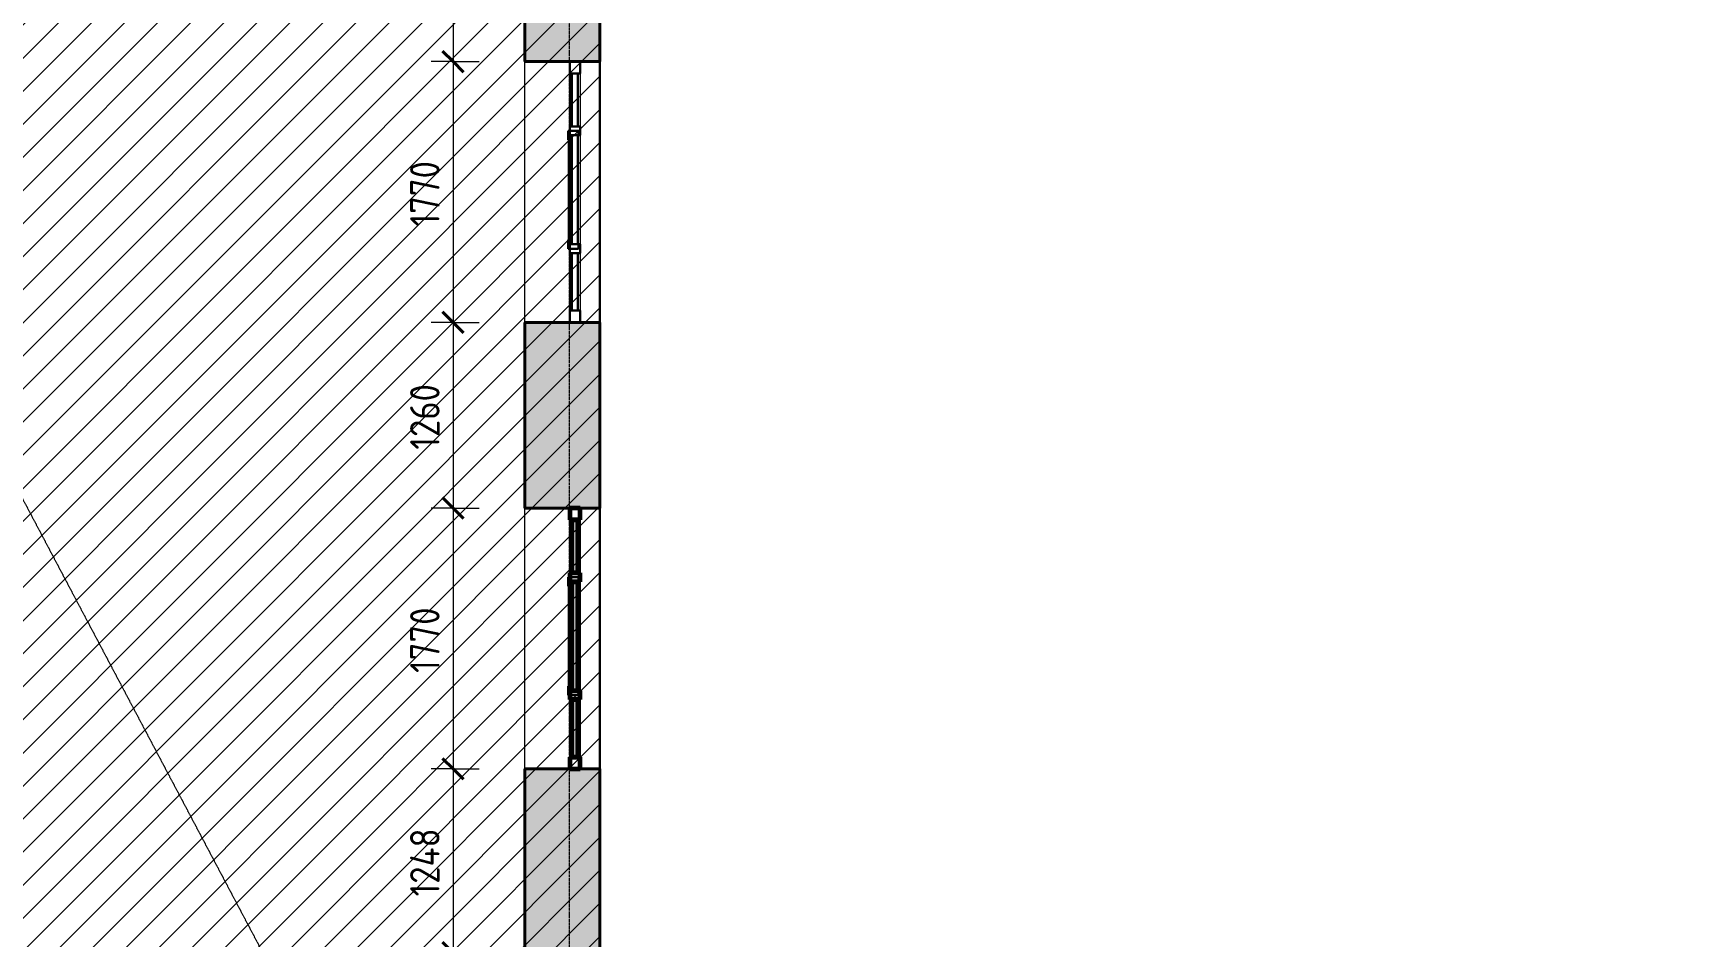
# Model space of a CAD drawing. Header units: millimetres. Extents: x -11886 to 379896, y -8130 to 47743.
# Drawn here: x 27469 to 38730, y 24143 to 30276 of the extents above; entities that cross this region are included whole.
import ezdxf

# ---------------------------------------------------------------- set-up
doc = ezdxf.new("R2010")
doc.units = ezdxf.units.MM
for name, pattern in [('ADSK_Линия сетки', [25, 20, -2.5, 0, -2.5]), ('ADSK_Сверху', [4.5, 3, -1.5]), ('ADSK_Снесено', [4.5, 3, -1.5])]:
    doc.linetypes.add(name, pattern=pattern)
for name, color, linetype, lineweight, true_color in [('_ Окна', 5, 'Continuous', 30, 0x0000ff), ('Витраж', 5, 'Continuous', 18, 0x0000ff), ('Линии', 7, 'Continuous', 9, 0x00a600), ('Окна', 5, 'Continuous', 18, 0x0000ff), ('Панели витража', 5, 'Continuous', 18, 0x0000ff), ('Стены наружные', 1, 'ADSK_Снесено', 18, 0xff0000)]:
    doc.layers.add(name, color=color, linetype=linetype, lineweight=lineweight, true_color=true_color)
for name, color, linetype, lineweight in [('Оси', 7, 'Continuous', 9), ('Размеры', 7, 'Continuous', 9), ('Размеры-100', 7, 'Continuous', 9)]:
    doc.layers.add(name, color=color, linetype=linetype, lineweight=lineweight)
doc.styles.add('GOST Common_1', font='GOST_Common.ttf', dxfattribs={"width": 0.9, "height": 200})
doc.dimstyles.new('ADSK_Основной_2_мм_Округление_до_1_мм', dxfattribs={"dimscale": 304.8, "dimtxt": 201.142999, "dimasz": 0.463911, "dimexe": 0.492126, "dimexo": 0.492126, "dimgap": 0.098425, "dimtad": 1, "dimdec": 0, "dimdsep": 46, "dimtxsty": 'GOST Common_1', "dimblk1": 'OBLIQUE', "dimblk2": 'OBLIQUE', "dimsah": 1, "dimcen": 0.09, "dimdle": 0.492126, "dimazin": 2, "dimtfac": 1, "dimtdec": 4, "dimtix": 1, "dimtmove": 0, "dimatfit": 3, "dimfxl": 1, "dimtvp": 1, "dimtolj": 1, "dimtzin": 0, "dimlwd": 20, "dimlwe": 20, "dimarcsym": 2})

# ---------------------------------------------------------------- blocks, each defined once
blk = doc.blocks.new('Прямоугольный импост - 70х20_60мм-1441795-01 План 1-го этажа маркировочный')
at = {"layer": 'Витраж', "color": 161, "linetype": 'ADSK_Сверху', "true_color": 0xaaaaff}
for p, q in [((18661, 33151), (18591, 33151)), ((18591, 33071), (18591, 33151)), ((18661, 33071), (18661, 33151))]:
    blk.add_line(p, q, dxfattribs=at)
blk = doc.blocks.new('Прямоугольный импост - 70х20_60мм-1439130-01 План 1-го этажа маркировочный')
at = {"layer": 'Витраж', "color": 161, "linetype": 'ADSK_Сверху', "true_color": 0xaaaaff}
for p, q in [((-80, 35), (0, 35)), ((0, 35), (0, -35)), ((0, -35), (-80, -35))]:
    blk.add_line(p, q, dxfattribs=at)
blk = doc.blocks.new('Прямоугольный импост - 70х20_60мм-1439131-01 План 1-го этажа маркировочный')
at = {"layer": 'Витраж', "color": 161, "linetype": 'ADSK_Сверху', "true_color": 0xaaaaff}
for p, q in [((0, 35), (-80, 35)), ((0, -35), (0, 35)), ((-80, -35), (0, -35))]:
    blk.add_line(p, q, dxfattribs=at)
blk = doc.blocks.new('Витраж-тент со смещением вовне - 60мм 30 сдвиг-1467065-01 План 1-го этажа маркировочный')
at = {"layer": '_ Окна', "color": 161, "linetype": 'ADSK_Сверху', "true_color": 0xaaaaff}
for p, q in [((-400, 25), (-400, -45)), ((-400, 25), (-370, 25)), ((-400, -45), (-400, 25)), ((400, 25), (370, 25)), ((400, -45), (400, 25)), ((400, -45), (400, 25)), ((-340, -45), (-400, -45)), ((-340, -35), (-340, -45)), ((340, -35), (340, -45)), ((340, -45), (400, -45))]:
    blk.add_line(p, q, dxfattribs=at)
at = {"layer": 'Окна', "color": 161, "linetype": 'ADSK_Сверху', "true_color": 0xaaaaff}
blk.add_line((-340, -45), (340, -45), dxfattribs=at)
blk = doc.blocks.new('Прямоугольный импост - 70х20_60мм-1240131-01 План 1-го этажа маркировочный')
at = {"layer": 'Витраж', "color": 161, "linetype": 'ADSK_Сверху', "true_color": 0xaaaaff}
for p, q in [((18591, 31381), (18591, 31461)), ((18661, 31381), (18661, 31461)), ((18591, 31381), (18661, 31381))]:
    blk.add_line(p, q, dxfattribs=at)
blk = doc.blocks.new('Прямоугольный импост - 70х60мм-1426887-01 План 1-го этажа маркировочный')
at = {"layer": 'Витраж', "color": 161, "linetype": 'ADSK_Сверху', "true_color": 0xaaaaff}
for p, q in [((-6074, 27726), (-6144, 27726)), ((-6144, 27336), (-6144, 27726)), ((-6074, 27336), (-6074, 27726)), ((-6144, 27336), (-6074, 27336))]:
    blk.add_line(p, q, dxfattribs=at)
blk = doc.blocks.new('Прямоугольный импост - 70х60мм-1225009-01 План 1-го этажа маркировочный')
at = {"layer": 'Витраж', "color": 161, "linetype": 'ADSK_Сверху', "true_color": 0xaaaaff}
for p, q in [((-5936, 11392), (-6006, 11392)), ((-6006, 11032), (-6006, 11392)), ((-5936, 11032), (-5936, 11392)), ((-6006, 11032), (-5936, 11032))]:
    blk.add_line(p, q, dxfattribs=at)
blk = doc.blocks.new('Прямоугольный импост - 70х60мм-1229542-01 План 1-го этажа маркировочный')
at = {"layer": 'Витраж', "color": 161, "linetype": 'ADSK_Сверху', "true_color": 0xaaaaff}
for p, q in [((3808, 35378), (3738, 35378)), ((3738, 35378), (3738, 34638)), ((3808, 35378), (3808, 34638)), ((3738, 34638), (3808, 34638))]:
    blk.add_line(p, q, dxfattribs=at)
blk = doc.blocks.new('Прямоугольный импост - 70х60мм-1439128-01 План 1-го этажа маркировочный')
at = {"layer": 'Витраж', "color": 161, "linetype": 'ADSK_Сверху', "true_color": 0xaaaaff}
for p, q in [((-30, 35), (30, 35)), ((30, -35), (-30, -35))]:
    blk.add_line(p, q, dxfattribs=at)
blk = doc.blocks.new('Системная панель - _AR_Стекло_40мм_привязка по центру-V103-01 План 1-го этажа маркировочный')
at = {"layer": 'Панели витража', "lineweight": 30}
for p, q in [((180, 20), (-180, 20)), ((-180, 20), (-180, -20)), ((180, -20), (180, 20)), ((-180, -20), (180, -20))]:
    blk.add_line(p, q, dxfattribs=at)
blk = doc.blocks.new('Прямоугольный импост - 70х20_60мм-V104-01 План 1-го этажа маркировочный')
at = {"layer": 'Витраж', "lineweight": 30}
for p, q in [((-80, 35), (0, 35)), ((-80, -35), (-80, 35)), ((0, 35), (0, -35)), ((0, -35), (-80, -35))]:
    blk.add_line(p, q, dxfattribs=at)
blk = doc.blocks.new('Прямоугольный импост - 70х20_60мм-V105-01 План 1-го этажа маркировочный')
at = {"layer": 'Витраж', "lineweight": 30}
for p, q in [((0, 35), (-80, 35)), ((-80, 35), (-80, -35)), ((0, -35), (0, 35)), ((-80, -35), (0, -35))]:
    blk.add_line(p, q, dxfattribs=at)
blk = doc.blocks.new('Системная панель - _AR_Стекло_40мм_привязка по центру-V106-01 План 1-го этажа маркировочный')
at = {"layer": 'Панели витража', "lineweight": 30}
for p, q in [((195, 20), (-195, 20)), ((-195, 20), (-195, -20)), ((195, -20), (195, 20)), ((-195, -20), (195, -20))]:
    blk.add_line(p, q, dxfattribs=at)
blk = doc.blocks.new('Системная панель - _AR_Стекло_40мм_привязка по центру-V107-01 План 1-го этажа маркировочный')
at = {"layer": 'Панели витража', "lineweight": 30}
for p, q in [((370, 20), (-370, 20)), ((-370, 20), (-370, -20)), ((370, -20), (370, 20)), ((-370, -20), (370, -20))]:
    blk.add_line(p, q, dxfattribs=at)
blk = doc.blocks.new('Прямоугольный импост - 70х60мм-V58-01 План 1-го этажа маркировочный')
at = {"layer": 'Витраж'}
for p, q in [((3738, 35438), (3738, 35798)), ((3808, 35798), (3808, 35438))]:
    blk.add_line(p, q, dxfattribs=at)
blk = doc.blocks.new('Прямоугольный импост - 70х60мм-V59-01 План 1-го этажа маркировочный')
at = {"layer": 'Витраж'}
for p, q in [((3738, 34188), (3738, 34578)), ((3808, 34578), (3808, 34188))]:
    blk.add_line(p, q, dxfattribs=at)
blk = doc.blocks.new('Прямоугольный импост - 70х60мм-V108-01 План 1-го этажа маркировочный')
at = {"layer": 'Витраж', "lineweight": 30}
for p, q in [((-30, 35), (30, 35)), ((-30, -35), (-30, 35)), ((30, 35), (30, -35)), ((30, -35), (-30, -35))]:
    blk.add_line(p, q, dxfattribs=at)
blk = doc.blocks.new('Прямоугольный импост - 70х60мм-V60-01 План 1-го этажа маркировочный')
at = {"layer": 'Витраж'}
for p, q in [((3738, 34638), (3738, 35378)), ((3808, 35378), (3808, 34638))]:
    blk.add_line(p, q, dxfattribs=at)
blk = doc.blocks.new('Системная панель - _AR_Стекло_40мм_привязка по центру-V109-01 План 1-го этажа маркировочный')
at = {"layer": 'Панели витража', "color": 1, "lineweight": 60, "true_color": 0xff0000}
for p, q in [((180, 20), (-180, 20)), ((-180, 20), (-180, -20)), ((180, -20), (180, 20)), ((-180, -20), (180, -20))]:
    blk.add_line(p, q, dxfattribs=at)
blk = doc.blocks.new('Прямоугольный импост - 70х20_60мм-V110-01 План 1-го этажа маркировочный')
at = {"layer": 'Витраж', "color": 1, "lineweight": 60, "true_color": 0xff0000}
for p, q in [((-80, 35), (0, 35)), ((-80, -35), (-80, 35)), ((0, 35), (0, -35)), ((0, -35), (-80, -35))]:
    blk.add_line(p, q, dxfattribs=at)
blk = doc.blocks.new('Прямоугольный импост - 70х20_60мм-V111-01 План 1-го этажа маркировочный')
at = {"layer": 'Витраж', "color": 1, "lineweight": 60, "true_color": 0xff0000}
for p, q in [((0, 35), (-80, 35)), ((-80, 35), (-80, -35)), ((0, -35), (0, 35)), ((-80, -35), (0, -35))]:
    blk.add_line(p, q, dxfattribs=at)
blk = doc.blocks.new('Системная панель - _AR_Стекло_40мм_привязка по центру-V112-01 План 1-го этажа маркировочный')
at = {"layer": 'Панели витража', "color": 1, "lineweight": 60, "true_color": 0xff0000}
for p, q in [((195, 20), (-195, 20)), ((-195, 20), (-195, -20)), ((195, -20), (195, 20)), ((-195, -20), (195, -20))]:
    blk.add_line(p, q, dxfattribs=at)
blk = doc.blocks.new('Системная панель - _AR_Стекло_40мм_привязка по центру-V113-01 План 1-го этажа маркировочный')
at = {"layer": 'Панели витража', "color": 1, "lineweight": 60, "true_color": 0xff0000}
for p, q in [((370, 20), (-370, 20)), ((-370, 20), (-370, -20)), ((370, -20), (370, 20)), ((-370, -20), (370, -20))]:
    blk.add_line(p, q, dxfattribs=at)
blk = doc.blocks.new('Прямоугольный импост - 70х60мм-V114-01 План 1-го этажа маркировочный')
at = {"layer": 'Витраж', "color": 1, "lineweight": 60, "true_color": 0xff0000}
for p, q in [((-30, 35), (30, 35)), ((-30, -35), (-30, 35)), ((30, 35), (30, -35)), ((30, -35), (-30, -35))]:
    blk.add_line(p, q, dxfattribs=at)
blk = doc.blocks.new('DIMBLOCK95-01 План 1-го этажа маркировочный')
at = {"layer": 'Размеры-100', "lineweight": 20, "transparency": 16777216}
for p, q in [((30320, 31333), (30170, 31333)), ((30320, 31333), (30320, 30083)), ((30320, 31333), (30497, 31333)), ((30320, 30083), (30170, 30083)), ((30320, 30083), (30497, 30083))]:
    blk.add_line(p, q, dxfattribs=at)
at = {"layer": 'Размеры-100', "lineweight": 40, "transparency": 16777216}
for p, q in [((30320, 31333), (30249, 31404)), ((30320, 31333), (30391, 31262)), ((30320, 30083), (30249, 30154)), ((30320, 30083), (30391, 30012))]:
    blk.add_line(p, q, dxfattribs=at)
at = {"layer": 'Размеры-100', "color": 0, "lineweight": 20, "transparency": 16777216, "insert": (30028, 30474), "char_height": 200, "width": 560.47, "attachment_point": 1, "rotation": 90, "line_spacing_factor": 1.022761, "style": 'GOST Common_1'}
blk.add_mtext('1250', dxfattribs=at)
blk = doc.blocks.new('_Oblique')
at = {"color": 0, "linetype": 'ByBlock', "lineweight": -2}
blk.add_line((-0.5, -0.5), (0.5, 0.5), dxfattribs=at)
blk = doc.blocks.new('DIMBLOCK96-01 План 1-го этажа маркировочный')
at = {"layer": 'Размеры-100', "lineweight": 20, "transparency": 16777216}
for p, q in [((30320, 30083), (30170, 30083)), ((30320, 30083), (30320, 28313)), ((30320, 30083), (30497, 30083)), ((30320, 28313), (30170, 28313)), ((30320, 28313), (30497, 28313))]:
    blk.add_line(p, q, dxfattribs=at)
at = {"layer": 'Размеры-100', "lineweight": 40, "transparency": 16777216}
for p, q in [((30320, 30083), (30249, 30154)), ((30320, 30083), (30391, 30012)), ((30320, 28313), (30249, 28384)), ((30320, 28313), (30391, 28242))]:
    blk.add_line(p, q, dxfattribs=at)
at = {"layer": 'Размеры-100', "color": 0, "lineweight": 20, "transparency": 16777216, "insert": (30028, 28964), "char_height": 200, "width": 560.47, "attachment_point": 1, "rotation": 90, "line_spacing_factor": 1.022761, "style": 'GOST Common_1'}
blk.add_mtext('1770', dxfattribs=at)
blk = doc.blocks.new('DIMBLOCK97-01 План 1-го этажа маркировочный')
at = {"layer": 'Размеры-100', "lineweight": 40, "transparency": 16777216}
for p, q in [((30320, 28313), (30249, 28384)), ((30320, 28313), (30391, 28242)), ((30320, 27053), (30249, 27124)), ((30320, 27053), (30391, 26982))]:
    blk.add_line(p, q, dxfattribs=at)
at = {"layer": 'Размеры-100', "lineweight": 20, "transparency": 16777216}
for p, q in [((30320, 28313), (30170, 28313)), ((30320, 28313), (30320, 27053)), ((30320, 28313), (30497, 28313)), ((30320, 27053), (30170, 27053)), ((30320, 27053), (30497, 27053))]:
    blk.add_line(p, q, dxfattribs=at)
at = {"layer": 'Размеры-100', "color": 0, "lineweight": 20, "transparency": 16777216, "insert": (30028, 27449), "char_height": 200, "width": 560.47, "attachment_point": 1, "rotation": 90, "line_spacing_factor": 1.022761, "style": 'GOST Common_1'}
blk.add_mtext('1260', dxfattribs=at)
blk = doc.blocks.new('DIMBLOCK98-01 План 1-го этажа маркировочный')
at = {"layer": 'Размеры-100', "lineweight": 20, "transparency": 16777216}
for p, q in [((30320, 27053), (30170, 27053)), ((30320, 27053), (30320, 25283)), ((30320, 27053), (30497, 27053)), ((30320, 25283), (30170, 25283)), ((30320, 25283), (30497, 25283))]:
    blk.add_line(p, q, dxfattribs=at)
at = {"layer": 'Размеры-100', "lineweight": 40, "transparency": 16777216}
for p, q in [((30320, 27053), (30249, 27124)), ((30320, 27053), (30391, 26982)), ((30320, 25283), (30249, 25354)), ((30320, 25283), (30391, 25212))]:
    blk.add_line(p, q, dxfattribs=at)
at = {"layer": 'Размеры-100', "color": 0, "lineweight": 20, "transparency": 16777216, "insert": (30028, 25934), "char_height": 200, "width": 560.47, "attachment_point": 1, "rotation": 90, "line_spacing_factor": 1.022761, "style": 'GOST Common_1'}
blk.add_mtext('1770', dxfattribs=at)
blk = doc.blocks.new('DIMBLOCK99-01 План 1-го этажа маркировочный')
at = {"layer": 'Размеры-100', "lineweight": 40, "transparency": 16777216}
for p, q in [((30320, 25283), (30249, 25354)), ((30320, 25283), (30391, 25212)), ((30320, 24035), (30249, 24106)), ((30320, 24035), (30391, 23964))]:
    blk.add_line(p, q, dxfattribs=at)
at = {"layer": 'Размеры-100', "lineweight": 20, "transparency": 16777216}
for p, q in [((30320, 25283), (30170, 25283)), ((30320, 25283), (30320, 24035)), ((30320, 25283), (30497, 25283)), ((30320, 24035), (30170, 24035)), ((30320, 24035), (30497, 24035))]:
    blk.add_line(p, q, dxfattribs=at)
at = {"layer": 'Размеры-100', "color": 0, "lineweight": 20, "transparency": 16777216, "insert": (30028, 24417), "char_height": 200, "width": 580.93, "attachment_point": 1, "rotation": 90, "line_spacing_factor": 1.022761, "style": 'GOST Common_1'}
blk.add_mtext('1248', dxfattribs=at)

msp = doc.modelspace()

# ---------------------------------------------------------------- hatches: boundary and pattern name
at = {"lineweight": 13, "true_color": 0x636466, "transparency": 33554559}
h = msp.add_hatch(dxfattribs=at)
h.set_pattern_fill('ANSI31', color=251, scale=50)
h.set_pattern_definition([(45, (0, 84876.59), (-112.2532, 112.2532), [])])
h.paths.add_polyline_path([(31317.02, 43525.13), (18455.84, 43525.13), (18455.84, 20918.63), (11305.24, 20918.63), (11305.24, 17842.18), (18515.92, 17781.12), (38729.7, 17793.8), (38729.7, 20934.06), (31317.02, 20934.06)])
at = {"layer": 'Стены наружные', "linetype": 'Continuous', "true_color": 0xc0c0c0}
h = msp.add_hatch(color=9, dxfattribs=at)
h.paths.add_polyline_path([(31317.02, 20934.06), (31317.02, 22264.92), (30807.02, 22264.92), (30807.02, 20934.06)])
h.paths.add_polyline_path([(30807.02, 24034.92), (31317.02, 24034.92), (31317.02, 25282.9), (30807.02, 25282.9)])
h.paths.add_polyline_path([(31317.02, 27052.9), (31317.02, 28312.87), (30807.02, 28312.87), (30807.02, 27052.9)])
h.paths.add_polyline_path([(31317.02, 30082.87), (31317.02, 31332.84), (30807.02, 31332.84), (30807.02, 30082.87)])
h.paths.add_polyline_path([(31317.02, 33102.84), (31317.02, 34405.13), (30807.02, 34405.13), (30807.02, 33102.84)])
h.paths.add_polyline_path([(31317.02, 36175.13), (31317.02, 37426.13), (30807.02, 37426.13), (30807.02, 36175.13)])
h.paths.add_polyline_path([(31317.02, 39196.13), (31317.02, 40455.13), (30807.02, 40455.13), (30807.02, 39196.13)])
h.paths.add_polyline_path([(31317.02, 42225.13), (31317.02, 43525.13), (30807.02, 43525.13), (30807.02, 42225.13)])

# ---------------------------------------------------------------- linework, layer by layer
at = {"color": 251, "lineweight": 30, "true_color": 0x636466}
msp.add_lwpolyline([(11305.24, 20918.63), (11305.24, 17842.18), (18515.92, 17781.12), (38729.7, 17793.8), (38729.7, 20934.06), (31317.02, 20934.06), (31317.02, 43525.13), (18455.84, 43525.13), (18455.84, 20918.63), (11305.24, 20918.63)], dxfattribs=at)
at = {"layer": 'Линии', "linetype": 'ADSK_Сверху'}
msp.add_line((18997.84, 42983.13), (30775.02, 20733.79), dxfattribs=at)
at = {"layer": 'Оси', "linetype": 'ADSK_Линия сетки'}
msp.add_line((31109.91, -7330.38), (31109.91, 44534.79), dxfattribs=at)
at = {"layer": 'Стены наружные', "color": 18, "linetype": 'Continuous', "lineweight": 40, "true_color": 0x000000}
for p, q in [((30807.02, 31332.84), (30807.02, 30082.87)), ((31317.02, 30082.87), (31317.02, 31332.84)), ((30807.02, 30082.87), (31317.02, 30082.87)), ((31317.02, 28312.87), (30807.02, 28312.87)), ((30807.02, 28312.87), (30807.02, 27052.9)), ((31317.02, 27052.9), (31317.02, 28312.87)), ((30807.02, 27052.9), (31317.02, 27052.9)), ((31317.02, 25282.9), (30807.02, 25282.9)), ((30807.02, 25282.9), (30807.02, 24034.92)), ((31317.02, 24034.92), (31317.02, 25282.9))]:
    msp.add_line(p, q, dxfattribs=at)
at = {"layer": 'Стены наружные', "color": 18, "linetype": 'Continuous', "true_color": 0x000000}
for p, q in [((30807.02, 28312.87), (30807.02, 30082.87)), ((31317.02, 30082.87), (31317.02, 28312.87)), ((30807.02, 25282.9), (30807.02, 27052.9)), ((31317.02, 27052.9), (31317.02, 25282.9))]:
    msp.add_line(p, q, dxfattribs=at)

# ---------------------------------------------------------------- block references
at = {"layer": '_ Окна', "color": 161, "linetype": 'ADSK_Сверху', "true_color": 0xaaaaff, "rotation": 270.0000000000002}
for p in [(31147.02, 29212.87), (31147.02, 26182.9)]:
    msp.add_blockref('Витраж-тент со смещением вовне - 60мм 30 сдвиг-1467065-01 План 1-го этажа маркировочный', p, dxfattribs=at)
at = {"layer": 'Витраж', "color": 161, "linetype": 'ADSK_Сверху', "true_color": 0xaaaaff}
for name, p, rotation in [('Прямоугольный импост - 70х20_60мм-1439131-01 План 1-го этажа маркировочный', (31147.02, 30082.87), 90.00000000000026), ('Прямоугольный импост - 70х20_60мм-1240131-01 План 1-го этажа маркировочный', (49772.85, 61464.06), 180), ('Прямоугольный импост - 70х60мм-1225009-01 План 1-го этажа маркировочный', (25175.97, 41034.8), 180), ('Прямоугольный импост - 70х60мм-1426887-01 План 1-го этажа маркировочный', (25038.26, 56119.22), 180), ('Прямоугольный импост - 70х20_60мм-1441795-01 План 1-го этажа маркировочный', (49772.85, 61464.06), 180), ('Прямоугольный импост - 70х20_60мм-1439131-01 План 1-го этажа маркировочный', (31147.02, 27052.9), 90.00000000000026), ('Прямоугольный импост - 70х20_60мм-1240131-01 План 1-го этажа маркировочный', (49772.85, 58434.08), 180), ('Прямоугольный импост - 70х60мм-1225009-01 План 1-го этажа маркировочный', (25175.97, 38004.82), 180), ('Прямоугольный импост - 70х60мм-1426887-01 План 1-го этажа маркировочный', (25038.26, 53089.24), 180), ('Прямоугольный импост - 70х20_60мм-1441795-01 План 1-го этажа маркировочный', (49772.85, 58434.08), 180)]:
    msp.add_blockref(name, p, dxfattribs=dict(at, rotation=rotation))
at = {"layer": 'Витраж', "rotation": 90.00000000000026}
for name, p in [('Прямоугольный импост - 70х20_60мм-V105-01 План 1-го этажа маркировочный', (31147.02, 30082.87)), ('Прямоугольный импост - 70х20_60мм-V111-01 План 1-го этажа маркировочный', (31147.02, 27052.9))]:
    msp.add_blockref(name, p, dxfattribs=at)
at = {"layer": 'Витраж'}
for name, p in [('Прямоугольный импост - 70х60мм-V58-01 План 1-го этажа маркировочный', (27373.52, -5794.77)), ('Прямоугольный импост - 70х60мм-V60-01 План 1-го этажа маркировочный', (27373.52, -5794.77)), ('Прямоугольный импост - 70х60мм-V59-01 План 1-го этажа маркировочный', (27373.52, -5794.77)), ('Прямоугольный импост - 70х60мм-V58-01 План 1-го этажа маркировочный', (27373.52, -8824.75)), ('Прямоугольный импост - 70х60мм-V60-01 План 1-го этажа маркировочный', (27373.52, -8824.75)), ('Прямоугольный импост - 70х60мм-V59-01 План 1-го этажа маркировочный', (27373.52, -8824.75))]:
    msp.add_blockref(name, p, dxfattribs=at)
at = {"layer": 'Витраж', "color": 161, "linetype": 'ADSK_Сверху', "true_color": 0xaaaaff, "extrusion": (0, 0, -1), "rotation": 269.9999999999997}
for name, p in [('Прямоугольный импост - 70х60мм-1439128-01 План 1-го этажа маркировочный', (-31147.02, 29612.87)), ('Прямоугольный импост - 70х60мм-1439128-01 План 1-го этажа маркировочный', (-31147.02, 28812.87)), ('Прямоугольный импост - 70х20_60мм-1439130-01 План 1-го этажа маркировочный', (-31147.02, 28312.87)), ('Прямоугольный импост - 70х60мм-1439128-01 План 1-го этажа маркировочный', (-31147.02, 26582.9)), ('Прямоугольный импост - 70х60мм-1439128-01 План 1-го этажа маркировочный', (-31147.02, 25782.9)), ('Прямоугольный импост - 70х20_60мм-1439130-01 План 1-го этажа маркировочный', (-31147.02, 25282.9))]:
    msp.add_blockref(name, p, dxfattribs=at)
at = {"layer": 'Витраж', "extrusion": (0, 0, -1), "rotation": 269.9999999999997}
for name, p in [('Прямоугольный импост - 70х60мм-V108-01 План 1-го этажа маркировочный', (-31147.02, 29612.87)), ('Прямоугольный импост - 70х60мм-V108-01 План 1-го этажа маркировочный', (-31147.02, 28812.87)), ('Прямоугольный импост - 70х20_60мм-V104-01 План 1-го этажа маркировочный', (-31147.02, 28312.87)), ('Прямоугольный импост - 70х60мм-V114-01 План 1-го этажа маркировочный', (-31147.02, 26582.9)), ('Прямоугольный импост - 70х60мм-V114-01 План 1-го этажа маркировочный', (-31147.02, 25782.9)), ('Прямоугольный импост - 70х20_60мм-V110-01 План 1-го этажа маркировочный', (-31147.02, 25282.9))]:
    msp.add_blockref(name, p, dxfattribs=at)
at = {"layer": 'Витраж', "color": 161, "linetype": 'ADSK_Сверху', "true_color": 0xaaaaff}
for p in [(27373.52, -5794.77), (27373.52, -8824.75)]:
    msp.add_blockref('Прямоугольный импост - 70х60мм-1229542-01 План 1-го этажа маркировочный', p, dxfattribs=at)
at = {"layer": 'Панели витража', "rotation": 270.0000000000002}
for name, p in [('Системная панель - _AR_Стекло_40мм_привязка по центру-V103-01 План 1-го этажа маркировочный', (31147.02, 29822.87)), ('Системная панель - _AR_Стекло_40мм_привязка по центру-V107-01 План 1-го этажа маркировочный', (31147.02, 29212.87)), ('Системная панель - _AR_Стекло_40мм_привязка по центру-V106-01 План 1-го этажа маркировочный', (31147.02, 28587.87)), ('Системная панель - _AR_Стекло_40мм_привязка по центру-V109-01 План 1-го этажа маркировочный', (31147.02, 26792.9)), ('Системная панель - _AR_Стекло_40мм_привязка по центру-V113-01 План 1-го этажа маркировочный', (31147.02, 26182.9)), ('Системная панель - _AR_Стекло_40мм_привязка по центру-V112-01 План 1-го этажа маркировочный', (31147.02, 25557.9))]:
    msp.add_blockref(name, p, dxfattribs=at)

# ---------------------------------------------------------------- dimensions: what is measured, and where the dimension line sits
at = {"layer": 'Размеры', "lineweight": 20}
for base, p1, p2, override, picture, middle in [((30319.85, 30082.87), (30647.02, 31332.84), (30647.02, 30082.87), {"dimpost": '<>', "dimfxl": 1249.967635}, 'DIMBLOCK95-01 План 1-го этажа маркировочный', (30189.85, 30707.86)), ((30319.85, 28312.87), (30647.02, 30082.87), (30647.02, 28312.87), {"dimpost": '<>', "dimfxl": 1770}, 'DIMBLOCK96-01 План 1-го этажа маркировочный', (30189.85, 29197.87)), ((30319.85, 27052.9), (30647.02, 28312.87), (30647.02, 27052.9), {"dimpost": '<>', "dimfxl": 1259.976225}, 'DIMBLOCK97-01 План 1-го этажа маркировочный', (30189.85, 27682.88)), ((30319.85, 25282.9), (30647.02, 27052.9), (30647.02, 25282.9), {"dimpost": '<>', "dimfxl": 1770}, 'DIMBLOCK98-01 План 1-го этажа маркировочный', (30189.85, 26167.9)), ((30319.85, 24034.92), (30647.02, 25282.9), (30647.02, 24034.92), {"dimpost": '<>', "dimfxl": 1247.976126}, 'DIMBLOCK99-01 План 1-го этажа маркировочный', (30189.85, 24658.91))]:
    dim = msp.add_linear_dim(base=base, p1=p1, p2=p2, angle=90, dimstyle='ADSK_Основной_2_мм_Округление_до_1_мм', override=override, dxfattribs=at)
    dim.commit()
    dim.dimension.update_dxf_attribs({"geometry": picture, "text_midpoint": middle})

doc.saveas('drawing.dxf')
